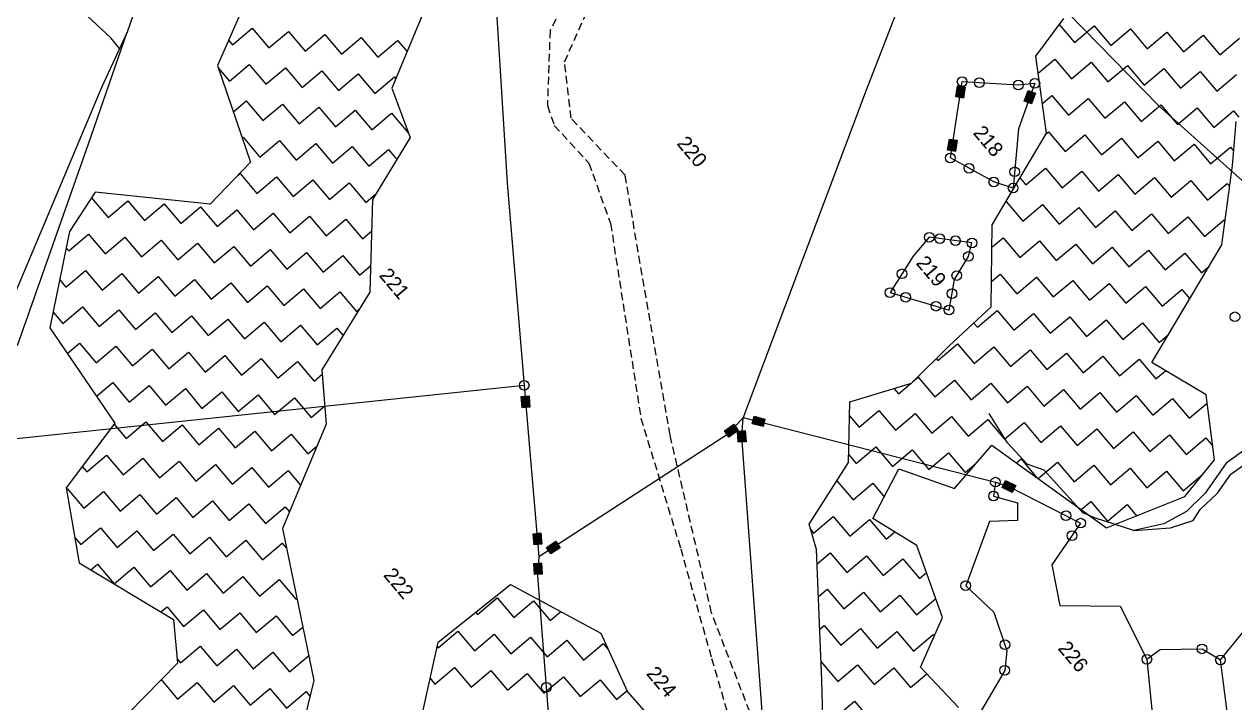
# Model space of a CAD drawing. Header units: metres. Extents: x 317389 to 323374, y 1888575 to 1892651.
# Drawn here: x 319238 to 320019, y 1889893 to 1890331 of the extents above; entities that cross this region are included whole.
import ezdxf

# ---------------------------------------------------------------- set-up
doc = ezdxf.new("R2010")
doc.units = ezdxf.units.M
doc.header["$MEASUREMENT"] = 0
doc.linetypes.add('DASHED', pattern=[0.75, 0.5, -0.25])
for name, color, linetype in [('LINE_CARTTRACK', 2, 'DASHED'), ('LINE_WATER', 4, 'Continuous'), ('POLY_HATCH', 12, 'Continuous'), ('POLY_PARCEL', 6, 'Continuous'), ('POLY_WATER', 4, 'Continuous'), ('TEXT_PARCEL', 7, 'Continuous')]:
    doc.layers.add(name, color=color, linetype=linetype)
doc.styles.add('TEXT_MAP', font='')
doc.styles.get('TEXT_MAP').set_extended_font_data('Kruti Dev 050')

msp = doc.modelspace()

# ---------------------------------------------------------------- hatches: boundary and pattern name
for points in [[(319839.32, 1890284.39), (319844.31, 1890283.62), (319845.42, 1890290.84), (319840.43, 1890291.6)], [(319883.49, 1890281.54), (319888.24, 1890279.83), (319890.71, 1890286.7), (319885.96, 1890288.41)], [(319840.12, 1890256.36), (319835.13, 1890257.13), (319834.02, 1890249.92), (319839.01, 1890249.15)], [(319559.33, 1890083.57), (319564.36, 1890084), (319563.73, 1890091.27), (319558.7, 1890090.84)], [(319714.83, 1890071.48), (319716.09, 1890076.37), (319709.02, 1890078.18), (319707.76, 1890073.29)], [(319689.94, 1890068.82), (319692.84, 1890064.69), (319698.81, 1890068.89), (319695.91, 1890073.02)], [(319698.81, 1890061.35), (319703.85, 1890061.72), (319703.31, 1890069), (319698.27, 1890068.62)], [(319875.7, 1890028.86), (319877.99, 1890033.36), (319871.49, 1890036.67), (319869.19, 1890032.17)], [(319571.37, 1890002.8), (319566.34, 1890002.36), (319566.97, 1889995.09), (319572, 1889995.52)], [(319583.87, 1889993.23), (319581.12, 1889997.46), (319575, 1889993.49), (319577.75, 1889989.25)], [(319567.2, 1889975.9), (319572.24, 1889976.15), (319571.88, 1889983.44), (319566.83, 1889983.19)]]:
    msp.add_hatch(color=256).paths.add_polyline_path(points)

# ---------------------------------------------------------------- linework, layer by layer
for points in [[(319845.42, 1890290.84), (319844.31, 1890283.62), (319839.32, 1890284.39), (319840.43, 1890291.6)], [(319890.71, 1890286.7), (319888.24, 1890279.83), (319883.49, 1890281.54), (319885.96, 1890288.41)], [(319834.02, 1890249.92), (319835.13, 1890257.13), (319840.12, 1890256.36), (319839.01, 1890249.15)], [(319563.73, 1890091.27), (319564.36, 1890084), (319559.33, 1890083.57), (319558.7, 1890090.84)], [(319709.02, 1890078.18), (319716.09, 1890076.37), (319714.83, 1890071.48), (319707.76, 1890073.29)], [(319698.81, 1890068.89), (319692.84, 1890064.69), (319689.94, 1890068.82), (319695.91, 1890073.02)], [(319703.31, 1890069), (319703.85, 1890061.72), (319698.81, 1890061.35), (319698.27, 1890068.62)], [(319871.49, 1890036.67), (319877.99, 1890033.36), (319875.7, 1890028.86), (319869.19, 1890032.17)], [(319566.97, 1889995.09), (319566.34, 1890002.36), (319571.37, 1890002.8), (319572, 1889995.52)], [(319575, 1889993.49), (319581.12, 1889997.46), (319583.87, 1889993.23), (319577.75, 1889989.25)], [(319571.88, 1889983.44), (319572.24, 1889976.15), (319567.2, 1889975.9), (319566.83, 1889983.19)]]:
    msp.add_lwpolyline(points, close=True)
for centre in [(319843.39, 1890294.24), (319854.51, 1890293.57), (319879.66, 1890292.07), (319890.35, 1890293.14), (319835.8, 1890244.91), (319847.88, 1890238.26), (319877.26, 1890235.98), (319863.85, 1890229.45), (319876.31, 1890225.48), (319822.18, 1890193.76), (319828.96, 1890192.84), (319839.09, 1890191.48), (319849.74, 1890190.04), (319847.42, 1890181.33), (319804.53, 1890170.14), (319839.94, 1890169.04), (319796.83, 1890157.99), (319806.96, 1890155.01), (319836.8, 1890157.32), (319826.51, 1890149.24), (319834.95, 1890146.75), (320019.49, 1890142.36), (319560.61, 1890098.11), (319864.89, 1890035.62), (319863.66, 1890026.67), (319910.49, 1890013.95), (319919.91, 1890009.15), (319914.31, 1890001.08), (319845.73, 1889968.76), (319870.99, 1889930.65), (319998.3, 1889928), (319962.67, 1889921.28), (320010.2, 1889920.84), (319870.9, 1889914.13), (319574.88, 1889903.2)]:
    msp.add_circle(centre, 3.12)
at = {"layer": 'LINE_CARTTRACK', "ltscale": 10}
for p, q in [((319586.66, 1890307.04), (319626.55, 1890395.85)), ((319601.95, 1890374.37), (319577.32, 1890327.23)), ((319577.32, 1890327.23), (319575.57, 1890278.71)), ((319590.85, 1890270.57), (319586.66, 1890307.04)), ((319575.57, 1890278.71), (319580.02, 1890265.98)), ((319580.02, 1890265.98), (319602.33, 1890241.64)), ((319625.81, 1890233.75), (319590.85, 1890270.57)), ((319602.33, 1890241.64), (319616.38, 1890202.62)), ((319634.25, 1890184.36), (319625.81, 1890233.75)), ((319616.38, 1890202.62), (319635.97, 1890077)), ((319654.81, 1890065.89), (319634.25, 1890184.36)), ((319635.97, 1890077), (319661.65, 1889992.68)), ((319681.59, 1889951.25), (319654.81, 1890065.89)), ((319661.65, 1889992.68), (319681.61, 1889921.79)), ((319711.61, 1889873.42), (319681.59, 1889951.25)), ((319681.61, 1889921.79), (319706.48, 1889836.78))]:
    msp.add_line(p, q, dxfattribs=at)
at = {"layer": 'LINE_WATER'}
for p, q in [((319293.69, 1890322.42), (319278.67, 1890336.58)), ((319299.4, 1890315.61), (319293.69, 1890322.42)), ((319872.59, 1890061.07), (319860.79, 1890079.86)), ((319885.38, 1890047.2), (319872.59, 1890061.07)), ((319896.34, 1890043.36), (319885.38, 1890047.2)), ((319921.25, 1890015.9), (319896.34, 1890043.36)), ((319929.55, 1890012.41), (319921.25, 1890015.9)), ((319954.24, 1890004.33), (319929.55, 1890012.41))]:
    msp.add_line(p, q, dxfattribs=at)
at = {"layer": 'POLY_HATCH'}
for p, q in [((319498.41, 1890345.67), (319475.14, 1890290.07)), ((319378.56, 1890340.83), (319362.6, 1890304.68)), ((319890.98, 1890310.69), (319909.01, 1890335.01)), ((319362.6, 1890304.68), (319384, 1890242.15)), ((319897.92, 1890260.84), (319890.98, 1890310.69)), ((319475.14, 1890290.07), (319487.09, 1890258.23)), ((320017.99, 1890239.97), (320020.35, 1890268.42)), ((319487.09, 1890258.23), (319462.68, 1890218.14)), ((319862.84, 1890201.65), (319897.92, 1890260.84)), ((319384, 1890242.15), (319357.88, 1890215.05)), ((320011, 1890188.74), (320017.99, 1890239.97)), ((319283.51, 1890222.75), (319267.1, 1890197.55)), ((319357.88, 1890215.05), (319283.51, 1890222.75)), ((319462.68, 1890218.14), (319460.94, 1890158.27)), ((319267.1, 1890197.55), (319254.41, 1890135.21)), ((319862.13, 1890148.76), (319862.84, 1890201.65)), ((319965.82, 1890112.79), (320011, 1890188.74)), ((319460.94, 1890158.27), (319430.02, 1890108.19)), ((319834.79, 1890123.39), (319862.13, 1890148.76)), ((319254.41, 1890135.21), (319296.35, 1890073.66)), ((319810.65, 1890099.58), (319834.79, 1890123.39)), ((320000.92, 1890092.07), (319965.82, 1890112.79)), ((319430.02, 1890108.19), (319432.78, 1890073.08)), ((319770.87, 1890087.58), (319810.65, 1890099.58)), ((319770.06, 1890048.25), (319770.87, 1890087.58)), ((320006.29, 1890050.01), (320000.92, 1890092.07)), ((319296.35, 1890073.66), (319264.93, 1890032.01)), ((319432.78, 1890073.08), (319404.48, 1890005.74)), ((319838.37, 1890031.57), (319862.52, 1890059.53)), ((319862.52, 1890059.53), (319936.5, 1890006.16)), ((319744.6, 1890008.55), (319770.06, 1890048.25)), ((319987.28, 1890026.39), (320006.29, 1890050.01)), ((319785.62, 1890012.2), (319802.6, 1890044.17)), ((319802.6, 1890044.17), (319838.37, 1890031.57)), ((319264.93, 1890032.01), (319273.18, 1889983.56)), ((319936.5, 1890006.16), (319987.28, 1890026.39)), ((319749.39, 1889992.13), (319744.6, 1890008.55)), ((319814.18, 1889994.76), (319785.62, 1890012.2)), ((319404.48, 1890005.74), (319424.69, 1889907.51)), ((319752.82, 1889907.5), (319749.39, 1889992.13)), ((319830.77, 1889948.33), (319814.18, 1889994.76)), ((319273.18, 1889983.56), (319334.24, 1889946.99)), ((319504.97, 1889932.31), (319551.77, 1889969.57)), ((319551.77, 1889969.57), (319610.1, 1889938.13)), ((319334.24, 1889946.99), (319336.67, 1889918.82)), ((319816.5, 1889916.13), (319830.77, 1889948.33)), ((319610.1, 1889938.13), (319627.27, 1889900.34)), ((319480.28, 1889820.51), (319504.97, 1889932.31)), ((319336.67, 1889918.82), (319294.19, 1889875.38)), ((319840.94, 1889890.18), (319816.5, 1889916.13)), ((319424.69, 1889907.51), (319413.5, 1889860.61)), ((319754.77, 1889842.07), (319752.82, 1889907.5)), ((319627.27, 1889900.34), (319653.71, 1889870.38))]:
    msp.add_line(p, q, dxfattribs=at)
at = {"layer": 'POLY_HATCH', "linetype": 'Continuous'}
for p, q in [((319372.32, 1890317.91), (319385.04, 1890328.65)), ((319385.04, 1890328.65), (319395.79, 1890315.93)), ((319906.08, 1890331.06), (319915.92, 1890319.42)), ((319915.92, 1890319.42), (319928.64, 1890330.16)), ((319928.64, 1890330.16), (319939.38, 1890317.44)), ((319939.38, 1890317.44), (319952.1, 1890328.19)), ((319952.1, 1890328.19), (319962.84, 1890315.47)), ((319369.77, 1890320.92), (319372.32, 1890317.91)), ((319395.79, 1890315.93), (319408.5, 1890326.68)), ((319408.5, 1890326.68), (319419.25, 1890313.96)), ((319419.25, 1890313.96), (319431.97, 1890324.7)), ((319431.97, 1890324.7), (319442.71, 1890311.98)), ((319442.71, 1890311.98), (319455.43, 1890322.73)), ((319455.43, 1890322.73), (319466.17, 1890310.01)), ((319466.17, 1890310.01), (319478.89, 1890320.75)), ((319478.89, 1890320.75), (319484.97, 1890313.56)), ((319962.84, 1890315.47), (319975.56, 1890326.21)), ((319975.56, 1890326.21), (319986.31, 1890313.49)), ((319986.31, 1890313.49), (319999.03, 1890324.24)), ((319999.03, 1890324.24), (320009.77, 1890311.52)), ((320009.77, 1890311.52), (320022.49, 1890322.26)), ((319370.35, 1890294.44), (319383.07, 1890305.19)), ((319383.07, 1890305.19), (319393.81, 1890292.47)), ((319892.52, 1890299.65), (319903.2, 1890308.67)), ((319903.2, 1890308.67), (319913.94, 1890295.95)), ((319913.94, 1890295.95), (319926.66, 1890306.7)), ((319926.66, 1890306.7), (319937.41, 1890293.98)), ((319937.41, 1890293.98), (319950.13, 1890304.72)), ((319950.13, 1890304.72), (319960.87, 1890292)), ((319363.21, 1890302.89), (319370.35, 1890294.44)), ((319393.81, 1890292.47), (319406.53, 1890303.21)), ((319406.53, 1890303.21), (319417.27, 1890290.49)), ((319417.27, 1890290.49), (319429.99, 1890301.24)), ((319429.99, 1890301.24), (319440.74, 1890288.52)), ((319440.74, 1890288.52), (319453.46, 1890299.26)), ((319453.46, 1890299.26), (319464.2, 1890286.55)), ((319464.2, 1890286.55), (319476.92, 1890297.29)), ((319476.92, 1890297.29), (319477.75, 1890296.3)), ((319960.87, 1890292), (319973.59, 1890302.75)), ((319973.59, 1890302.75), (319984.33, 1890290.03)), ((319984.33, 1890290.03), (319997.05, 1890300.77)), ((319997.05, 1890300.77), (320007.8, 1890288.06)), ((320007.8, 1890288.06), (320020.51, 1890298.8)), ((319372.84, 1890274.76), (319381.09, 1890281.72)), ((319381.09, 1890281.72), (319391.84, 1890269.01)), ((319895.23, 1890280.15), (319901.23, 1890285.21)), ((319901.23, 1890285.21), (319911.97, 1890272.49)), ((319911.97, 1890272.49), (319924.69, 1890283.24)), ((319924.69, 1890283.24), (319935.43, 1890270.52)), ((319935.43, 1890270.52), (319948.15, 1890281.26)), ((319948.15, 1890281.26), (319958.9, 1890268.54)), ((319391.84, 1890269.01), (319404.56, 1890279.75)), ((319404.56, 1890279.75), (319415.3, 1890267.03)), ((319415.3, 1890267.03), (319428.02, 1890277.78)), ((319428.02, 1890277.78), (319438.76, 1890265.06)), ((319438.76, 1890265.06), (319451.48, 1890275.8)), ((319451.48, 1890275.8), (319462.23, 1890263.08)), ((319462.23, 1890263.08), (319474.94, 1890273.83)), ((319474.94, 1890273.83), (319485.69, 1890261.11)), ((319958.9, 1890268.54), (319971.61, 1890279.29)), ((319971.61, 1890279.29), (319982.36, 1890266.57)), ((319982.36, 1890266.57), (319995.08, 1890277.31)), ((319995.08, 1890277.31), (320005.82, 1890264.59)), ((320005.82, 1890264.59), (320018.54, 1890275.34)), ((320018.54, 1890275.34), (320022.03, 1890271.21)), ((319378.63, 1890257.85), (319379.12, 1890258.26)), ((319379.12, 1890258.26), (319389.86, 1890245.54)), ((319485.69, 1890261.11), (319485.93, 1890261.31)), ((319897.66, 1890260.4), (319899.25, 1890261.75)), ((319899.25, 1890261.75), (319910, 1890249.03)), ((319910, 1890249.03), (319922.71, 1890259.77)), ((319922.71, 1890259.77), (319933.46, 1890247.05)), ((319933.46, 1890247.05), (319946.18, 1890257.8)), ((319946.18, 1890257.8), (319956.92, 1890245.08)), ((319389.86, 1890245.54), (319402.58, 1890256.29)), ((319402.58, 1890256.29), (319413.33, 1890243.57)), ((319413.33, 1890243.57), (319426.04, 1890254.31)), ((319426.04, 1890254.31), (319436.79, 1890241.59)), ((319436.79, 1890241.59), (319449.51, 1890252.34)), ((319449.51, 1890252.34), (319460.25, 1890239.62)), ((319460.25, 1890239.62), (319472.97, 1890250.36)), ((319472.97, 1890250.36), (319478.39, 1890243.95)), ((319956.92, 1890245.08), (319969.64, 1890255.82)), ((319969.64, 1890255.82), (319980.38, 1890243.1)), ((319980.38, 1890243.1), (319993.1, 1890253.85)), ((319993.1, 1890253.85), (320003.85, 1890241.13)), ((320003.85, 1890241.13), (320016.57, 1890251.87)), ((320016.57, 1890251.87), (320018.76, 1890249.27)), ((319375.89, 1890233.74), (319377.14, 1890234.8)), ((319377.14, 1890234.8), (319387.89, 1890222.08)), ((319884.56, 1890227.54), (319897.28, 1890238.28)), ((319897.28, 1890238.28), (319908.02, 1890225.57)), ((319908.02, 1890225.57), (319920.74, 1890236.31)), ((319920.74, 1890236.31), (319931.48, 1890223.59)), ((319931.48, 1890223.59), (319944.2, 1890234.34)), ((319944.2, 1890234.34), (319954.95, 1890221.62)), ((319387.89, 1890222.08), (319400.61, 1890232.82)), ((319400.61, 1890232.82), (319411.35, 1890220.11)), ((319411.35, 1890220.11), (319424.07, 1890230.85)), ((319424.07, 1890230.85), (319434.81, 1890218.13)), ((319434.81, 1890218.13), (319447.53, 1890228.88)), ((319447.53, 1890228.88), (319458.28, 1890216.16)), ((319880.81, 1890231.98), (319884.56, 1890227.54)), ((319954.95, 1890221.62), (319967.66, 1890232.36)), ((319967.66, 1890232.36), (319978.41, 1890219.64)), ((319978.41, 1890219.64), (319991.13, 1890230.39)), ((319991.13, 1890230.39), (320001.87, 1890217.67)), ((320001.87, 1890217.67), (320014.59, 1890228.41)), ((320014.59, 1890228.41), (320016.16, 1890226.55)), ((319281.1, 1890219.05), (319281.32, 1890219.23)), ((319281.32, 1890219.23), (319292.06, 1890206.52)), ((319458.28, 1890216.16), (319464.85, 1890221.71)), ((319292.06, 1890206.52), (319304.78, 1890217.26)), ((319304.78, 1890217.26), (319315.52, 1890204.54)), ((319315.52, 1890204.54), (319328.24, 1890215.29)), ((319328.24, 1890215.29), (319338.99, 1890202.57)), ((319338.99, 1890202.57), (319351.71, 1890213.31)), ((319351.71, 1890213.31), (319362.45, 1890200.59)), ((319362.45, 1890200.59), (319375.17, 1890211.34)), ((319375.17, 1890211.34), (319385.91, 1890198.62)), ((319871.79, 1890216.75), (319871.84, 1890216.8)), ((319871.84, 1890216.8), (319882.58, 1890204.08)), ((319882.58, 1890204.08), (319895.3, 1890214.82)), ((319895.3, 1890214.82), (319906.05, 1890202.1)), ((319906.05, 1890202.1), (319918.76, 1890212.85)), ((319918.76, 1890212.85), (319929.51, 1890200.13)), ((319929.51, 1890200.13), (319942.23, 1890210.87)), ((319942.23, 1890210.87), (319952.97, 1890198.15)), ((319385.91, 1890198.62), (319398.63, 1890209.36)), ((319398.63, 1890209.36), (319409.38, 1890196.64)), ((319409.38, 1890196.64), (319422.1, 1890207.39)), ((319422.1, 1890207.39), (319432.84, 1890194.67)), ((319432.84, 1890194.67), (319445.56, 1890205.41)), ((319445.56, 1890205.41), (319456.3, 1890192.69)), ((319952.97, 1890198.15), (319965.69, 1890208.9)), ((319965.69, 1890208.9), (319976.43, 1890196.18)), ((319976.43, 1890196.18), (319989.15, 1890206.92)), ((319989.15, 1890206.92), (319999.9, 1890194.2)), ((319999.9, 1890194.2), (320012.62, 1890204.95)), ((320012.62, 1890204.95), (320013.13, 1890204.34)), ((319266.62, 1890185.03), (319279.34, 1890195.77)), ((319279.34, 1890195.77), (319290.09, 1890183.05)), ((319456.3, 1890192.69), (319462.08, 1890197.57)), ((319290.09, 1890183.05), (319302.81, 1890193.8)), ((319302.81, 1890193.8), (319313.55, 1890181.08)), ((319313.55, 1890181.08), (319326.27, 1890191.82)), ((319326.27, 1890191.82), (319337.01, 1890179.1)), ((319337.01, 1890179.1), (319349.73, 1890189.85)), ((319349.73, 1890189.85), (319360.48, 1890177.13)), ((319360.48, 1890177.13), (319373.19, 1890187.87)), ((319373.19, 1890187.87), (319383.94, 1890175.15)), ((319862.65, 1890187.23), (319869.86, 1890193.33)), ((319869.86, 1890193.33), (319880.61, 1890180.61)), ((319880.61, 1890180.61), (319893.33, 1890191.36)), ((319893.33, 1890191.36), (319904.07, 1890178.64)), ((319904.07, 1890178.64), (319916.79, 1890189.38)), ((319916.79, 1890189.38), (319927.53, 1890176.67)), ((319927.53, 1890176.67), (319940.25, 1890187.41)), ((319940.25, 1890187.41), (319951, 1890174.69)), ((319264.95, 1890187.01), (319266.62, 1890185.03)), ((319383.94, 1890175.15), (319396.66, 1890185.9)), ((319396.66, 1890185.9), (319407.4, 1890173.18)), ((319407.4, 1890173.18), (319420.12, 1890183.92)), ((319420.12, 1890183.92), (319430.86, 1890171.21)), ((319430.86, 1890171.21), (319443.58, 1890181.95)), ((319443.58, 1890181.95), (319454.33, 1890169.23)), ((319951, 1890174.69), (319963.72, 1890185.43)), ((319963.72, 1890185.43), (319974.46, 1890172.72)), ((319974.46, 1890172.72), (319987.18, 1890183.46)), ((319987.18, 1890183.46), (319997.92, 1890170.74)), ((319264.65, 1890161.56), (319277.37, 1890172.31)), ((319277.37, 1890172.31), (319288.11, 1890159.59)), ((319454.33, 1890169.23), (319461.43, 1890175.23)), ((319997.92, 1890170.74), (320002.7, 1890174.77)), ((319260.72, 1890166.21), (319264.65, 1890161.56)), ((319288.11, 1890159.59), (319300.83, 1890170.33)), ((319300.83, 1890170.33), (319311.58, 1890157.62)), ((319311.58, 1890157.62), (319324.29, 1890168.36)), ((319324.29, 1890168.36), (319335.04, 1890155.64)), ((319335.04, 1890155.64), (319347.76, 1890166.38)), ((319347.76, 1890166.38), (319358.5, 1890153.67)), ((319358.5, 1890153.67), (319371.22, 1890164.41)), ((319371.22, 1890164.41), (319381.96, 1890151.69)), ((319862.35, 1890165.19), (319867.89, 1890169.87)), ((319867.89, 1890169.87), (319878.63, 1890157.15)), ((319878.63, 1890157.15), (319891.35, 1890167.9)), ((319891.35, 1890167.9), (319902.1, 1890155.18)), ((319902.1, 1890155.18), (319914.82, 1890165.92)), ((319914.82, 1890165.92), (319925.56, 1890153.2)), ((319925.56, 1890153.2), (319938.28, 1890163.95)), ((319938.28, 1890163.95), (319949.02, 1890151.23)), ((319381.96, 1890151.69), (319394.68, 1890162.44)), ((319394.68, 1890162.44), (319405.43, 1890149.72)), ((319405.43, 1890149.72), (319418.15, 1890160.46)), ((319418.15, 1890160.46), (319428.89, 1890147.74)), ((319428.89, 1890147.74), (319441.61, 1890158.49)), ((319441.61, 1890158.49), (319452.35, 1890145.77)), ((319949.02, 1890151.23), (319961.74, 1890161.97)), ((319961.74, 1890161.97), (319972.49, 1890149.25)), ((319972.49, 1890149.25), (319985.2, 1890160)), ((319985.2, 1890160), (319990.31, 1890153.95)), ((319262.68, 1890138.1), (319275.39, 1890148.85)), ((319275.39, 1890148.85), (319286.14, 1890136.13)), ((319256.49, 1890145.42), (319262.68, 1890138.1)), ((319286.14, 1890136.13), (319298.86, 1890146.87)), ((319298.86, 1890146.87), (319309.6, 1890134.15)), ((319309.6, 1890134.15), (319322.32, 1890144.9)), ((319322.32, 1890144.9), (319333.06, 1890132.18)), ((319333.06, 1890132.18), (319345.78, 1890142.92)), ((319345.78, 1890142.92), (319356.53, 1890130.2)), ((319356.53, 1890130.2), (319369.25, 1890140.95)), ((319369.25, 1890140.95), (319379.99, 1890128.23)), ((319452.35, 1890145.77), (319454.17, 1890147.31)), ((319853.2, 1890135.66), (319865.92, 1890146.41)), ((319865.92, 1890146.41), (319876.66, 1890133.69)), ((319876.66, 1890133.69), (319889.38, 1890144.43)), ((319889.38, 1890144.43), (319900.12, 1890131.71)), ((319900.12, 1890131.71), (319912.84, 1890142.46)), ((319912.84, 1890142.46), (319923.59, 1890129.74)), ((319923.59, 1890129.74), (319936.3, 1890140.48)), ((319936.3, 1890140.48), (319947.05, 1890127.76)), ((319379.99, 1890128.23), (319392.71, 1890138.97)), ((319392.71, 1890138.97), (319403.45, 1890126.25)), ((319403.45, 1890126.25), (319416.17, 1890137)), ((319416.17, 1890137), (319426.92, 1890124.28)), ((319426.92, 1890124.28), (319439.63, 1890135.02)), ((319439.63, 1890135.02), (319443.65, 1890130.27)), ((319850.92, 1890138.36), (319853.2, 1890135.66)), ((319947.05, 1890127.76), (319959.77, 1890138.51)), ((319959.77, 1890138.51), (319970.51, 1890125.79)), ((319265.6, 1890118.78), (319273.42, 1890125.38)), ((319273.42, 1890125.38), (319284.16, 1890112.66)), ((319827.76, 1890114.17), (319840.48, 1890124.92)), ((319840.48, 1890124.92), (319851.22, 1890112.2)), ((319970.51, 1890125.79), (319976.63, 1890130.96)), ((319284.16, 1890112.66), (319296.88, 1890123.41)), ((319296.88, 1890123.41), (319307.63, 1890110.69)), ((319307.63, 1890110.69), (319320.35, 1890121.43)), ((319320.35, 1890121.43), (319331.09, 1890108.71)), ((319331.09, 1890108.71), (319343.81, 1890119.46)), ((319343.81, 1890119.46), (319354.55, 1890106.74)), ((319354.55, 1890106.74), (319367.27, 1890117.48)), ((319367.27, 1890117.48), (319378.02, 1890104.77)), ((319851.22, 1890112.2), (319863.94, 1890122.94)), ((319863.94, 1890122.94), (319874.68, 1890110.23)), ((319874.68, 1890110.23), (319887.4, 1890120.97)), ((319887.4, 1890120.97), (319898.15, 1890108.25)), ((319898.15, 1890108.25), (319910.87, 1890119)), ((319910.87, 1890119), (319921.61, 1890106.28)), ((319921.61, 1890106.28), (319934.33, 1890117.02)), ((319934.33, 1890117.02), (319945.07, 1890104.3)), ((319378.02, 1890104.77), (319390.73, 1890115.51)), ((319390.73, 1890115.51), (319401.48, 1890102.79)), ((319401.48, 1890102.79), (319414.2, 1890113.54)), ((319414.2, 1890113.54), (319424.94, 1890100.82)), ((319826.71, 1890115.42), (319827.76, 1890114.17)), ((319945.07, 1890104.3), (319957.79, 1890115.05)), ((319957.79, 1890115.05), (319968.54, 1890102.33)), ((319424.94, 1890100.82), (319430.25, 1890105.3)), ((319811.61, 1890100.53), (319815.04, 1890103.43)), ((319815.04, 1890103.43), (319825.78, 1890090.71)), ((319825.78, 1890090.71), (319838.5, 1890101.46)), ((319838.5, 1890101.46), (319849.25, 1890088.74)), ((319968.54, 1890102.33), (319974.71, 1890107.54)), ((319284.46, 1890091.12), (319294.91, 1890099.95)), ((319294.91, 1890099.95), (319305.65, 1890087.23)), ((319305.65, 1890087.23), (319318.37, 1890097.97)), ((319318.37, 1890097.97), (319329.11, 1890085.25)), ((319329.11, 1890085.25), (319341.83, 1890096)), ((319341.83, 1890096), (319352.58, 1890083.28)), ((319352.58, 1890083.28), (319365.3, 1890094.02)), ((319365.3, 1890094.02), (319376.04, 1890081.3)), ((319799.37, 1890096.18), (319802.32, 1890092.69)), ((319802.32, 1890092.69), (319810.4, 1890099.51)), ((319849.25, 1890088.74), (319861.97, 1890099.48)), ((319861.97, 1890099.48), (319872.71, 1890086.76)), ((319872.71, 1890086.76), (319885.43, 1890097.51)), ((319885.43, 1890097.51), (319896.17, 1890084.79)), ((319896.17, 1890084.79), (319908.89, 1890095.53)), ((319908.89, 1890095.53), (319919.64, 1890082.81)), ((319919.64, 1890082.81), (319932.35, 1890093.56)), ((319932.35, 1890093.56), (319943.1, 1890080.84)), ((319376.04, 1890081.3), (319388.76, 1890092.05)), ((319388.76, 1890092.05), (319399.5, 1890079.33)), ((319399.5, 1890079.33), (319412.22, 1890090.07)), ((319412.22, 1890090.07), (319422.97, 1890077.35)), ((319943.1, 1890080.84), (319955.82, 1890091.58)), ((319955.82, 1890091.58), (319966.56, 1890078.86)), ((319966.56, 1890078.86), (319979.28, 1890089.61)), ((319979.28, 1890089.61), (319990.02, 1890076.89)), ((319990.02, 1890076.89), (320001.61, 1890086.68)), ((319422.97, 1890077.35), (319431.85, 1890084.86)), ((319770.68, 1890078.54), (319776.88, 1890071.2)), ((319776.88, 1890071.2), (319789.6, 1890081.94)), ((319789.6, 1890081.94), (319800.35, 1890069.22)), ((319800.35, 1890069.22), (319813.07, 1890079.97)), ((319813.07, 1890079.97), (319823.81, 1890067.25)), ((319823.81, 1890067.25), (319836.53, 1890077.99)), ((319836.53, 1890077.99), (319847.27, 1890065.27)), ((319295.86, 1890073.02), (319303.68, 1890063.76)), ((319303.68, 1890063.76), (319316.4, 1890074.51)), ((319316.4, 1890074.51), (319327.14, 1890061.79)), ((319327.14, 1890061.79), (319339.86, 1890072.53)), ((319339.86, 1890072.53), (319350.6, 1890059.81)), ((319350.6, 1890059.81), (319363.32, 1890070.56)), ((319363.32, 1890070.56), (319374.07, 1890057.84)), ((319847.27, 1890065.27), (319859.99, 1890076.02)), ((319859.99, 1890076.02), (319870.74, 1890063.3)), ((319870.74, 1890063.3), (319883.45, 1890074.04)), ((319883.45, 1890074.04), (319894.2, 1890061.33)), ((319894.2, 1890061.33), (319906.92, 1890072.07)), ((319906.92, 1890072.07), (319917.66, 1890059.35)), ((319917.66, 1890059.35), (319930.38, 1890070.09)), ((319930.38, 1890070.09), (319941.12, 1890057.38)), ((319374.07, 1890057.84), (319386.78, 1890068.58)), ((319386.78, 1890068.58), (319397.53, 1890055.87)), ((319397.53, 1890055.87), (319410.25, 1890066.61)), ((319410.25, 1890066.61), (319420.99, 1890053.89)), ((319941.12, 1890057.38), (319953.84, 1890068.12)), ((319953.84, 1890068.12), (319964.59, 1890055.4)), ((319964.59, 1890055.4), (319977.31, 1890066.15)), ((319977.31, 1890066.15), (319988.05, 1890053.43)), ((319988.05, 1890053.43), (320000.77, 1890064.17)), ((320000.77, 1890064.17), (320005.14, 1890058.99)), ((319420.99, 1890053.89), (319426.76, 1890058.77)), ((319774.91, 1890047.74), (319784.59, 1890055.92)), ((319784.59, 1890055.92), (319787.63, 1890058.48)), ((319787.63, 1890058.48), (319794.82, 1890049.97)), ((319799.87, 1890047.03), (319811.09, 1890056.5)), ((319811.09, 1890056.5), (319821.84, 1890043.79)), ((319821.84, 1890043.79), (319834.55, 1890054.53)), ((319834.55, 1890054.53), (319845.3, 1890041.81)), ((319278.24, 1890042.28), (319290.96, 1890053.02)), ((319290.96, 1890053.02), (319301.7, 1890040.3)), ((319301.7, 1890040.3), (319314.42, 1890051.05)), ((319314.42, 1890051.05), (319325.17, 1890038.33)), ((319325.17, 1890038.33), (319337.88, 1890049.07)), ((319337.88, 1890049.07), (319348.63, 1890036.35)), ((319348.63, 1890036.35), (319361.35, 1890047.1)), ((319361.35, 1890047.1), (319372.09, 1890034.38)), ((319770.17, 1890053.35), (319774.91, 1890047.74)), ((319794.82, 1890049.97), (319798.37, 1890045.76)), ((319798.37, 1890045.76), (319799.87, 1890047.03)), ((319845.3, 1890041.81), (319852.4, 1890047.81)), ((319878.46, 1890048.03), (319881.48, 1890050.58)), ((319881.48, 1890050.58), (319891.71, 1890038.47)), ((319892.38, 1890037.99), (319904.94, 1890048.61)), ((319904.94, 1890048.61), (319915.69, 1890035.89)), ((319915.69, 1890035.89), (319928.41, 1890046.63)), ((319928.41, 1890046.63), (319939.15, 1890033.91)), ((319275.3, 1890045.76), (319278.24, 1890042.28)), ((319372.09, 1890034.38), (319384.81, 1890045.12)), ((319384.81, 1890045.12), (319395.55, 1890032.4)), ((319395.55, 1890032.4), (319408.27, 1890043.15)), ((319408.27, 1890043.15), (319416.24, 1890033.72)), ((319939.15, 1890033.91), (319951.87, 1890044.66)), ((319951.87, 1890044.66), (319962.61, 1890031.94)), ((319962.61, 1890031.94), (319975.33, 1890042.68)), ((319975.33, 1890042.68), (319986.08, 1890029.96)), ((319986.08, 1890029.96), (319998.79, 1890040.71)), ((319998.79, 1890040.71), (319998.8, 1890040.7)), ((319265.07, 1890031.15), (319265.52, 1890031.53)), ((319265.52, 1890031.53), (319276.27, 1890018.81)), ((319762.56, 1890036.55), (319772.93, 1890024.27)), ((319772.93, 1890024.27), (319785.65, 1890035.02)), ((319785.65, 1890035.02), (319793.07, 1890026.23)), ((319276.27, 1890018.81), (319288.98, 1890029.56)), ((319288.98, 1890029.56), (319299.73, 1890016.84)), ((319299.73, 1890016.84), (319312.45, 1890027.58)), ((319312.45, 1890027.58), (319323.19, 1890014.86)), ((319323.19, 1890014.86), (319335.91, 1890025.61)), ((319335.91, 1890025.61), (319346.65, 1890012.89)), ((319346.65, 1890012.89), (319359.37, 1890023.63)), ((319359.37, 1890023.63), (319370.12, 1890010.91)), ((319920.21, 1890017.91), (319926.43, 1890023.17)), ((319926.43, 1890023.17), (319937.18, 1890010.45)), ((319370.12, 1890010.91), (319382.84, 1890021.66)), ((319382.84, 1890021.66), (319393.58, 1890008.94)), ((319393.58, 1890008.94), (319406.3, 1890019.68)), ((319406.3, 1890019.68), (319409, 1890016.49)), ((319937.18, 1890010.45), (319949.89, 1890021.19)), ((319949.89, 1890021.19), (319956.02, 1890013.94)), ((319747.5, 1890002.78), (319760.22, 1890013.53)), ((319760.22, 1890013.53), (319770.96, 1890000.81)), ((319770.96, 1890000.81), (319783.68, 1890011.55)), ((319783.68, 1890011.55), (319794.42, 1889998.83)), ((319270.38, 1889999.98), (319274.29, 1889995.35)), ((319274.29, 1889995.35), (319287.01, 1890006.09)), ((319287.01, 1890006.09), (319297.75, 1889993.38)), ((319297.75, 1889993.38), (319310.47, 1890004.12)), ((319310.47, 1890004.12), (319321.22, 1889991.4)), ((319321.22, 1889991.4), (319333.94, 1890002.14)), ((319333.94, 1890002.14), (319344.68, 1889989.43)), ((319344.68, 1889989.43), (319357.4, 1890000.17)), ((319357.4, 1890000.17), (319368.14, 1889987.45)), ((319745.65, 1890004.98), (319747.5, 1890002.78)), ((319794.42, 1889998.83), (319799.91, 1890003.47)), ((319368.14, 1889987.45), (319380.86, 1889998.2)), ((319380.86, 1889998.2), (319391.61, 1889985.48)), ((319391.61, 1889985.48), (319404.32, 1889996.22)), ((319404.32, 1889996.22), (319407.12, 1889992.91)), ((319749.77, 1889982.91), (319758.24, 1889990.07)), ((319758.24, 1889990.07), (319768.99, 1889977.35)), ((319768.99, 1889977.35), (319781.7, 1889988.09)), ((319781.7, 1889988.09), (319792.45, 1889975.37)), ((319792.45, 1889975.37), (319805.17, 1889986.12)), ((319805.17, 1889986.12), (319815.91, 1889973.4)), ((319280.76, 1889979.02), (319285.03, 1889982.63)), ((319285.03, 1889982.63), (319295.59, 1889970.14)), ((319295.86, 1889969.98), (319308.5, 1889980.66)), ((319308.5, 1889980.66), (319319.24, 1889967.94)), ((319319.24, 1889967.94), (319331.96, 1889978.68)), ((319331.96, 1889978.68), (319342.7, 1889965.96)), ((319342.7, 1889965.96), (319355.42, 1889976.71)), ((319355.42, 1889976.71), (319366.17, 1889963.99)), ((319815.91, 1889973.4), (319820.44, 1889977.23)), ((319366.17, 1889963.99), (319378.89, 1889974.73)), ((319378.89, 1889974.73), (319389.63, 1889962.01)), ((319389.63, 1889962.01), (319402.35, 1889972.76)), ((319402.35, 1889972.76), (319413.09, 1889960.04)), ((319413.09, 1889960.04), (319413.77, 1889960.61)), ((319530.41, 1889950.17), (319543.13, 1889960.91)), ((319543.13, 1889960.91), (319553.87, 1889948.19)), ((319750.62, 1889961.83), (319756.27, 1889966.6)), ((319756.27, 1889966.6), (319767.01, 1889953.88)), ((319767.01, 1889953.88), (319779.73, 1889964.63)), ((319779.73, 1889964.63), (319790.47, 1889951.91)), ((319790.47, 1889951.91), (319803.19, 1889962.65)), ((319803.19, 1889962.65), (319813.94, 1889949.93)), ((319326.05, 1889951.89), (319329.99, 1889955.22)), ((319329.99, 1889955.22), (319340.73, 1889942.5)), ((319340.73, 1889942.5), (319353.45, 1889953.24)), ((319353.45, 1889953.24), (319364.19, 1889940.53)), ((319553.87, 1889948.19), (319566.59, 1889958.94)), ((319566.59, 1889958.94), (319577.33, 1889946.22)), ((319813.94, 1889949.93), (319826.43, 1889960.49)), ((319364.19, 1889940.53), (319376.91, 1889951.27)), ((319376.91, 1889951.27), (319387.66, 1889938.55)), ((319387.66, 1889938.55), (319400.37, 1889949.3)), ((319400.37, 1889949.3), (319408.74, 1889939.39)), ((319529.2, 1889951.6), (319530.41, 1889950.17)), ((319577.33, 1889946.22), (319584.25, 1889952.06)), ((319408.74, 1889939.39), (319411.12, 1889936.58)), ((319411.12, 1889936.58), (319417.59, 1889942.04)), ((319504.97, 1889928.68), (319517.69, 1889939.42)), ((319517.69, 1889939.42), (319528.43, 1889926.7)), ((319528.43, 1889926.7), (319541.15, 1889937.45)), ((319541.15, 1889937.45), (319551.9, 1889924.73)), ((319751.48, 1889940.76), (319754.29, 1889943.14)), ((319754.29, 1889943.14), (319765.04, 1889930.42)), ((319765.04, 1889930.42), (319777.76, 1889941.17)), ((319777.76, 1889941.17), (319788.5, 1889928.45)), ((319788.5, 1889928.45), (319801.22, 1889939.19)), ((319801.22, 1889939.19), (319811.96, 1889926.47)), ((319811.96, 1889926.47), (319824.68, 1889937.22)), ((319824.68, 1889937.22), (319825.45, 1889936.31)), ((319338.76, 1889919.04), (319351.47, 1889929.78)), ((319351.47, 1889929.78), (319362.22, 1889917.06)), ((319504.33, 1889929.43), (319504.97, 1889928.68)), ((319551.9, 1889924.73), (319564.61, 1889935.47)), ((319564.61, 1889935.47), (319575.36, 1889922.75)), ((319575.36, 1889922.75), (319588.08, 1889933.5)), ((319588.08, 1889933.5), (319598.82, 1889920.78)), ((319598.82, 1889920.78), (319611.54, 1889931.52)), ((319611.54, 1889931.52), (319614.91, 1889927.54)), ((319336.41, 1889921.82), (319338.76, 1889919.04)), ((319362.22, 1889917.06), (319374.94, 1889927.81)), ((319374.94, 1889927.81), (319383.52, 1889917.65)), ((319385.68, 1889915.09), (319398.4, 1889925.83)), ((319398.4, 1889925.83), (319409.14, 1889913.11)), ((319409.14, 1889913.11), (319421.41, 1889923.47)), ((319383.52, 1889917.65), (319385.68, 1889915.09)), ((319503, 1889905.22), (319515.71, 1889915.96)), ((319515.71, 1889915.96), (319526.46, 1889903.24)), ((319526.46, 1889903.24), (319539.18, 1889913.98)), ((319539.18, 1889913.98), (319549.92, 1889901.27)), ((319752.33, 1889919.66), (319763.06, 1889906.96)), ((319763.06, 1889906.96), (319775.78, 1889917.7)), ((319775.78, 1889917.7), (319786.53, 1889904.98)), ((319786.53, 1889904.98), (319799.24, 1889915.73)), ((319799.24, 1889915.73), (319809.99, 1889903.01)), ((319326.19, 1889908.11), (319336.78, 1889895.57)), ((319336.78, 1889895.57), (319349.5, 1889906.32)), ((319349.5, 1889906.32), (319358.3, 1889895.9)), ((319499.82, 1889908.98), (319503, 1889905.22)), ((319549.92, 1889901.27), (319562.64, 1889912.01)), ((319562.64, 1889912.01), (319573.38, 1889899.29)), ((319573.38, 1889899.29), (319586.1, 1889910.04)), ((319586.1, 1889910.04), (319596.85, 1889897.32)), ((319596.85, 1889897.32), (319609.57, 1889908.06)), ((319609.57, 1889908.06), (319620.31, 1889895.34)), ((319809.99, 1889903.01), (319820.5, 1889911.89)), ((319360.24, 1889893.6), (319372.96, 1889904.34)), ((319372.96, 1889904.34), (319383.71, 1889891.63)), ((319383.71, 1889891.63), (319396.43, 1889902.37)), ((319396.43, 1889902.37), (319407.17, 1889889.65)), ((319407.17, 1889889.65), (319419.89, 1889900.39)), ((319419.89, 1889900.39), (319422.31, 1889897.53)), ((319620.31, 1889895.34), (319626.98, 1889900.98)), ((319358.3, 1889895.9), (319360.24, 1889893.6)), ((319761.09, 1889883.5), (319773.81, 1889894.24)), ((319773.81, 1889894.24), (319784.55, 1889881.52))]:
    msp.add_line(p, q, dxfattribs=at)
at = {"layer": 'POLY_PARCEL'}
for p, q in [((319827.93, 1890408.5), (319781.4, 1890288.73)), ((319970.42, 1890278.48), (319840.1, 1890412.18)), ((319313.35, 1890352.81), (319304.33, 1890326.2)), ((319542.82, 1890339.26), (319549.65, 1890228.59)), ((319835.8, 1890244.91), (319843.39, 1890294.24)), ((319843.39, 1890294.24), (319879.66, 1890292.07)), ((319879.66, 1890292.07), (319890.35, 1890293.14)), ((319890.35, 1890293.14), (319879.78, 1890263.83)), ((319781.4, 1890288.73), (319702.05, 1890077.3)), ((320049.09, 1890208.04), (319970.42, 1890278.48)), ((319879.78, 1890263.83), (319876.31, 1890225.48)), ((319863.85, 1890229.45), (319835.8, 1890244.91)), ((319549.65, 1890228.59), (319560.61, 1890098.11)), ((319876.31, 1890225.48), (319863.85, 1890229.45)), ((319822.18, 1890193.76), (319811.81, 1890181.62)), ((319849.74, 1890190.04), (319822.18, 1890193.76)), ((319847.42, 1890181.33), (319849.74, 1890190.04)), ((319811.81, 1890181.62), (319796.83, 1890157.99)), ((319838.42, 1890166.56), (319847.42, 1890181.33)), ((319834.95, 1890146.75), (319838.42, 1890166.56)), ((319796.83, 1890157.99), (319834.95, 1890146.75)), ((319560.61, 1890098.11), (319212.27, 1890061.44)), ((319560.61, 1890098.11), (319570.17, 1889987.34)), ((319702.05, 1890077.3), (319692.59, 1890066.89)), ((319701.06, 1890065.17), (319702.05, 1890077.3)), ((319702.05, 1890077.3), (319711.93, 1890074.83)), ((319711.93, 1890074.83), (319864.89, 1890035.62)), ((319692.59, 1890066.89), (319570.17, 1889987.34)), ((319716.43, 1889859.39), (319701.06, 1890065.17)), ((319864.89, 1890035.62), (319863.66, 1890026.67)), ((319864.89, 1890035.62), (319873.59, 1890032.77)), ((319873.59, 1890032.77), (319919.91, 1890009.15)), ((319863.66, 1890026.67), (319879.12, 1890022.27)), ((319879.12, 1890022.27), (319879.13, 1890010.88)), ((319861.14, 1890010.29), (319845.73, 1889968.76)), ((319879.13, 1890010.88), (319861.14, 1890010.29)), ((319919.91, 1890009.15), (319901.26, 1889982.28)), ((319570.17, 1889987.34), (319569.16, 1889975.17)), ((319901.26, 1889982.28), (319906.39, 1889955.99)), ((319569.16, 1889975.17), (319584.06, 1889787.66)), ((319845.73, 1889968.76), (319863.79, 1889951.59)), ((319906.39, 1889955.99), (319945.37, 1889955.6)), ((319945.37, 1889955.6), (319962.67, 1889921.28)), ((319863.79, 1889951.59), (319872.33, 1889926.74)), ((320010.2, 1889920.84), (320033.03, 1889948.9)), ((319872.33, 1889926.74), (319870.9, 1889914.13)), ((319962.67, 1889921.28), (319971.25, 1889927.49)), ((319971.25, 1889927.49), (319998.3, 1889928)), ((319998.3, 1889928), (320010.2, 1889920.84)), ((319870.9, 1889914.13), (319853.79, 1889884.71)), ((319962.67, 1889921.28), (319966.58, 1889882.25)), ((320016.23, 1889874.5), (320010.2, 1889920.84))]:
    msp.add_line(p, q, dxfattribs=at)
at = {"layer": 'POLY_WATER'}
for p, q in [((319279.25, 1890254.14), (319304.33, 1890326.2)), ((319304.33, 1890326.2), (319287.86, 1890290.87)), ((319287.86, 1890290.87), (319212.91, 1890112.87)), ((319233.37, 1890123.93), (319279.25, 1890254.14)), ((320026.72, 1890057.04), (320013.81, 1890047.84)), ((320013.81, 1890047.84), (320000.37, 1890028.54)), ((320016.91, 1890040.81), (320035.7, 1890054.13)), ((320008.36, 1890028.47), (320016.91, 1890040.81)), ((320000.37, 1890028.54), (319988.31, 1890016.65)), ((319997.04, 1890018.06), (320008.36, 1890028.47)), ((319988.31, 1890016.65), (319973.51, 1890008.69)), ((319992.6, 1890010.9), (319997.04, 1890018.06)), ((319973.51, 1890008.69), (319954.24, 1890004.33)), ((319977.91, 1890006.16), (319992.6, 1890010.9)), ((319954.24, 1890004.33), (319977.91, 1890006.16))]:
    msp.add_line(p, q, dxfattribs=at)

# ---------------------------------------------------------------- texts
at = {"layer": 'TEXT_PARCEL', "style": 'TEXT_MAP'}
for s, p in [('218', (319849.99, 1890260.89)), ('220', (319658.69, 1890254.06)), ('219', (319813.13, 1890176.87)), ('221', (319466.46, 1890168.93)), ('222', (319469.24, 1889975.4)), ('226', (319904.77, 1889928.11)), ('224', (319638.98, 1889911.8))]:
    msp.add_text(s, height=9.439, rotation=310.18949, dxfattribs=at).set_placement(p)

doc.saveas('drawing.dxf')
